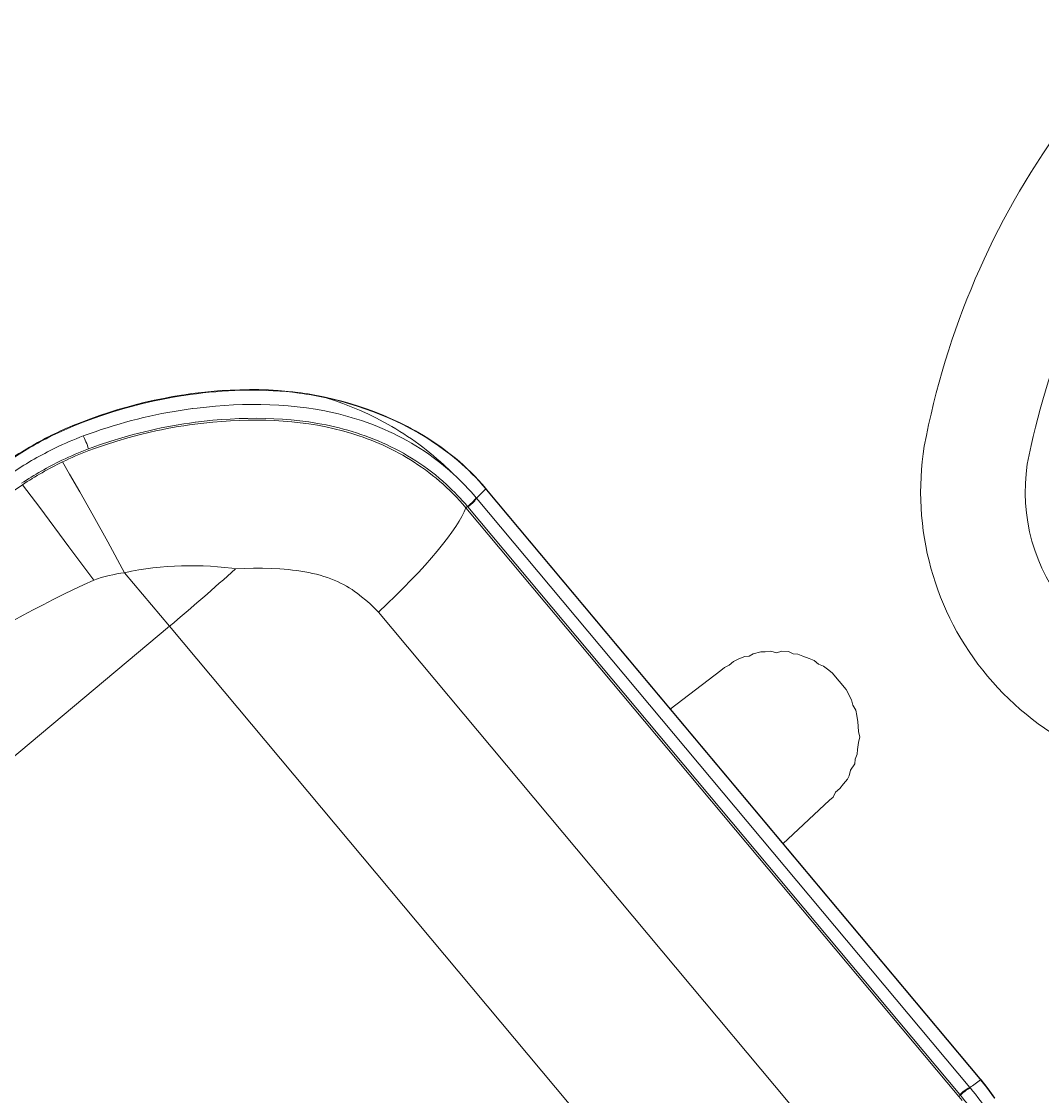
# Model space of a CAD drawing. Header units: metres. Extents: x 2999 to 3109, y 1752 to 1796.
# Drawn here: x 3007.1586 to 3007.4516, y 1761.0334 to 1761.342 of the extents above; entities that cross this region are included whole.
import ezdxf

# ---------------------------------------------------------------- set-up
doc = ezdxf.new("R2010")
doc.units = ezdxf.units.M
doc.layers.add('MOCHO', color=3, linetype='Continuous', lineweight=15)
doc.layers.add('PAREDES', color=7, linetype='Continuous')

# ---------------------------------------------------------------- blocks, each defined once
blk = doc.blocks.new('*E58')
at = {"layer": 'MOCHO', "lineweight": 13, "extrusion": (0, 0, -1)}
for centre, major_axis, ratio, start_param, end_param in [((394.7119794706086, 319.3539355786515), (-2.799997091293335, -0.003922162111848593), 0.170936587383689, 3.141592741012573, 3.394771575927734), ((394.7119947293977, 97.85671267826092), (-2.799997329711914, 0.003846788080409169), 0.1730251873906201, 2.888415336608887, 3.141592502593994), ((317.6690336087922, 14.37747989017498), (0.9225041270256044, -2.643669128417969), 0.1030152734350353, 4.092191219329834, 5.731472492218018)]:
    blk.add_ellipse(centre, major_axis=major_axis, ratio=ratio, start_param=start_param, end_param=end_param, dxfattribs=at)
at = {"layer": 'MOCHO', "lineweight": 13, "extrusion": (0, 0, -0.9999999999999999)}
for centre, major_axis, ratio, start_param, end_param in [((394.7232557157258, 318.9550860913469), (-2.788946628570557, -8.821478331810795e-06), 0.1649005914843016, 3.141640901565552, 3.395039796829224), ((317.3431211332063, 10.63219485599529), (0.8430398702621461, -2.670071840286255), 0.09591727547845288, 5.923357963562012, 6.283185958862305)]:
    blk.add_ellipse(centre, major_axis=major_axis, ratio=ratio, start_param=start_param, end_param=end_param, dxfattribs=at)
at = {"layer": 'MOCHO', "lineweight": 13, "extrusion": (0, 0, -0.9999999999999998)}
blk.add_ellipse((394.7050062040071, 98.24699435550701), major_axis=(-2.807202816009527, -0.0008936797385104005), ratio=0.1663215459855109, start_param=2.889029026031494, end_param=3.141645193099976, dxfattribs=at)

msp = doc.modelspace()

# ---------------------------------------------------------------- linework, layer by layer
at = {"layer": 'PAREDES', "color": 253, "lineweight": 0}
for p, q in [((3007.210230043941, 1761.235537603798), (3007.212967318205, 1761.235824024476)), ((3007.212967318205, 1761.235824024476), (3007.21570836938, 1761.236052734716)), ((3007.216134938862, 1761.235894319691), (3007.214304573043, 1761.23575062573)), ((3007.21570836938, 1761.236052734716), (3007.21845377367, 1761.23622204785)), ((3007.217966137284, 1761.236011727082), (3007.216134938862, 1761.235894319691)), ((3007.219798691229, 1761.236102270791), (3007.217966137284, 1761.236011727082)), ((3007.21845377367, 1761.23622204785), (3007.221204906923, 1761.236330011351)), ((3007.221632871669, 1761.236165341885), (3007.219798691229, 1761.236102270791)), ((3007.221204906923, 1761.236330011351), (3007.223962444627, 1761.236374225685)), ((3007.223468768092, 1761.2362002392), (3007.221632871669, 1761.236165341885)), ((3007.225306595139, 1761.236206207152), (3007.223468768092, 1761.2362002392)), ((3007.223962444627, 1761.236374225685), (3007.226726732761, 1761.23635199558)), ((3007.227146255099, 1761.236182387866), (3007.225306595139, 1761.236206207152)), ((3007.226726732761, 1761.23635199558), (3007.229497670803, 1761.236260232075)), ((3007.228987660053, 1761.236127911766), (3007.227146255099, 1761.236182387866)), ((3007.230831200947, 1761.236041812667), (3007.228987660053, 1761.236127911766)), ((3007.229497670803, 1761.236260232075), (3007.232276276478, 1761.236095508779)), ((3007.232677216209, 1761.235923020723), (3007.230831200947, 1761.236041812667)), ((3007.232276276478, 1761.236095508779), (3007.235062927559, 1761.235854022767)), ((3007.234525708245, 1761.235770463381), (3007.232677216209, 1761.235923020723)), ((3007.235062927559, 1761.235854022767), (3007.236459252967, 1761.235703215766)), ((3007.19630986227, 1761.233008047186), (3007.193430692806, 1761.232342237825)), ((3007.194056141535, 1761.232703586617), (3007.196678716762, 1761.233299119806)), ((3007.199188357896, 1761.233609315902), (3007.19630986227, 1761.233008047186)), ((3007.196678716762, 1761.233299119806), (3007.199301862006, 1761.233840844639)), ((3007.202064458754, 1761.234145936573), (3007.199188357896, 1761.233609315902)), ((3007.199301862006, 1761.233840844639), (3007.201924299834, 1761.23432864689)), ((3007.201924299834, 1761.23432864689), (3007.204543102608, 1761.234762125356)), ((3007.204934873705, 1761.234617561878), (3007.202064458754, 1761.234145936573)), ((3007.204764739743, 1761.23479680951), (3007.204537577644, 1761.23476126117)), ((3007.204764204553, 1761.234796759468), (3007.207496402712, 1761.235194904393)), ((3007.205160351041, 1761.234652555508), (3007.204933955425, 1761.234617589123)), ((3007.206989573737, 1761.234921792954), (3007.205160321658, 1761.234652590608)), ((3007.208817374887, 1761.235166319284), (3007.206989573737, 1761.234921792954)), ((3007.207496402712, 1761.235194904393), (3007.210230043941, 1761.235537603798)), ((3007.210645807635, 1761.235386201619), (3007.208817374887, 1761.235166319284)), ((3007.21247486299, 1761.235581094142), (3007.210645807635, 1761.235386201619)), ((3007.214304573043, 1761.23575062573), (3007.21247486299, 1761.235581094142)), ((3007.236376548855, 1761.235582938852), (3007.234525708245, 1761.235770463381)), ((3007.238228828146, 1761.23535934714), (3007.236376548855, 1761.235582938852)), ((3007.236459252967, 1761.235703215766), (3007.237856298565, 1761.235531818813)), ((3007.248124351401, 1761.233604485818), (3007.245721318207, 1761.234160746143)), ((3007.24604448035, 1761.233993690654), (3007.24843188386, 1761.233218964455)), ((3007.246044490144, 1761.233993678954), (3007.248280500905, 1761.233467995867)), ((3007.25051577333, 1761.232991900855), (3007.248124351401, 1761.233604485818)), ((3007.248280500905, 1761.233467995867), (3007.250505533583, 1761.232893741681)), ((3007.24843188386, 1761.233218964455), (3007.250817751304, 1761.232373025886)), ((3007.250505533583, 1761.232893741681), (3007.252720335535, 1761.232269572002)), ((3007.252897129894, 1761.232321001989), (3007.25051577333, 1761.232991900855)), ((3007.18100467672, 1761.228921019907), (3007.183601120168, 1761.229784690873)), ((3007.184809256836, 1761.229958187329), (3007.181948558656, 1761.229034781563)), ((3007.183601120168, 1761.229784690873), (3007.186206334516, 1761.230594812174)), ((3007.187678175735, 1761.230817255066), (3007.184809256836, 1761.229958187329)), ((3007.186206334516, 1761.230594812174), (3007.188818379807, 1761.231351371645)), ((3007.190552761985, 1761.231611956582), (3007.187678175735, 1761.230817255066)), ((3007.188818379807, 1761.231351371645), (3007.191435529127, 1761.232054316572)), ((3007.193430692806, 1761.232342237825), (3007.190552761985, 1761.231611956582)), ((3007.191435529127, 1761.232054316572), (3007.194056141535, 1761.232703586617)), ((3007.200611335449, 1761.229790995498), (3007.198861049499, 1761.22945767728)), ((3007.202362065032, 1761.230100726229), (3007.200611335449, 1761.229790995498)), ((3007.204112941668, 1761.230386700794), (3007.202362065032, 1761.230100726229)), ((3007.205863680481, 1761.230648760307), (3007.204112941668, 1761.230386700794)), ((3007.207613971287, 1761.2308867048), (3007.205863680481, 1761.230648760307)), ((3007.207726570939, 1761.230901289374), (3007.207613963398, 1761.230886737995)), ((3007.209025593475, 1761.231065342493), (3007.207725826519, 1761.230901322871)), ((3007.211625093043, 1761.231358170859), (3007.209025593475, 1761.231065342493)), ((3007.214224806726, 1761.231603439827), (3007.211625093043, 1761.231358170859)), ((3007.21682495351, 1761.231800198454), (3007.214224806726, 1761.231603439827)), ((3007.219425786116, 1761.231947265343), (3007.21682495351, 1761.231800198454)), ((3007.222028003197, 1761.232043235427), (3007.219425786116, 1761.231947265343)), ((3007.224632431002, 1761.232086432365), (3007.222028003197, 1761.232043235427)), ((3007.227239493904, 1761.232074922987), (3007.224632431002, 1761.232086432365)), ((3007.22984949981, 1761.232006437831), (3007.227239493904, 1761.232074922987)), ((3007.232463259425, 1761.231878392071), (3007.22984949981, 1761.232006437831)), ((3007.235081478688, 1761.231687874383), (3007.232463259425, 1761.231878392071)), ((3007.23770438765, 1761.231431614859), (3007.235081478688, 1761.231687874383)), ((3007.24033194345, 1761.231106075326), (3007.23770438765, 1761.231431614859)), ((3007.242963865686, 1761.230707359557), (3007.24033194345, 1761.231106075326)), ((3007.245599579548, 1761.23023130497), (3007.242963865686, 1761.230707359557)), ((3007.246918604531, 1761.229962894058), (3007.245599579548, 1761.23023130497)), ((3007.248238202218, 1761.229673451335), (3007.246918604531, 1761.229962894058)), ((3007.249558045542, 1761.229362464209), (3007.248238202218, 1761.229673451335)), ((3007.250817751304, 1761.232373025886), (3007.253199153641, 1761.2314543582)), ((3007.252720335535, 1761.232269572002), (3007.254925600235, 1761.231593778932)), ((3007.255269213313, 1761.231589606804), (3007.252897129894, 1761.232321001989)), ((3007.253199153641, 1761.2314543582), (3007.255572641616, 1761.230461685737)), ((3007.254925600235, 1761.231593778932), (3007.25712196292, 1761.23086448643)), ((3007.257632885167, 1761.23079509347), (3007.255269213313, 1761.231589606804)), ((3007.255572641616, 1761.230461685737), (3007.25793411462, 1761.229394083032)), ((3007.25712196292, 1761.23086448643), (3007.259309973655, 1761.230079468559)), ((3007.259988843777, 1761.229934464684), (3007.257632885167, 1761.23079509347)), ((3007.259309973655, 1761.230079468559), (3007.261490093249, 1761.229236225667)), ((3007.262337774921, 1761.229004215168), (3007.259988843777, 1761.229934464684)), ((3007.17328899132, 1761.226008654571), (3007.175846345025, 1761.227033024023)), ((3007.176263186536, 1761.226995134792), (3007.173444783717, 1761.225878949854)), ((3007.175846345025, 1761.227033024023), (3007.178419024257, 1761.228003798923)), ((3007.179098859172, 1761.228047094795), (3007.176263186536, 1761.226995134792)), ((3007.178419024257, 1761.228003798923), (3007.18100467672, 1761.228921019907)), ((3007.181948558656, 1761.229034781563), (3007.179098859172, 1761.228047094795)), ((3007.188386931162, 1761.226970829515), (3007.186649249919, 1761.226476490646)), ((3007.190127542784, 1761.227442568188), (3007.188386931162, 1761.226970829515)), ((3007.191870700191, 1761.2278915837), (3007.190127542784, 1761.227442568188)), ((3007.193615979743, 1761.228317740297), (3007.191870700191, 1761.2278915837)), ((3007.195363043779, 1761.228720894605), (3007.193615979743, 1761.228317740297)), ((3007.197111513553, 1761.229100928556), (3007.195363043779, 1761.228720894605)), ((3007.198861049499, 1761.22945767728), (3007.197111513553, 1761.229100928556)), ((3007.206781172959, 1761.226741229419), (3007.205163436862, 1761.226502019282)), ((3007.20839803835, 1761.226959254075), (3007.206781172959, 1761.226741229419)), ((3007.210916614754, 1761.226758451571), (3007.208345858089, 1761.226445289511)), ((3007.208509559731, 1761.226973771761), (3007.208398055498, 1761.226959447526)), ((3007.211009087765, 1761.227276556437), (3007.208509559731, 1761.226973771761)), ((3007.213479887182, 1761.227023599347), (3007.210916614754, 1761.226758451571)), ((3007.213507793399, 1761.227534873985), (3007.211009087765, 1761.227276556437)), ((3007.216035197847, 1761.227240233584), (3007.213479887182, 1761.227023599347)), ((3007.216005717415, 1761.22774796257), (3007.213507793399, 1761.227534873985)), ((3007.218502955819, 1761.227914827993), (3007.216005717415, 1761.22774796257)), ((3007.218582087172, 1761.227407690961), (3007.216035197847, 1761.227240233584)), ((3007.22099975344, 1761.228034322053), (3007.218502955819, 1761.227914827993)), ((3007.221120058844, 1761.227525138107), (3007.218582087172, 1761.227407690961)), ((3007.223496586096, 1761.228105091931), (3007.22099975344, 1761.228034322053)), ((3007.223648650009, 1761.227591630365), (3007.221120058844, 1761.227525138107)), ((3007.225993939937, 1761.228125534763), (3007.223496586096, 1761.228105091931)), ((3007.226167367062, 1761.227605998341), (3007.223648650009, 1761.227591630365)), ((3007.228491846449, 1761.228093806365), (3007.225993939937, 1761.228125534763)), ((3007.228675720474, 1761.227566996455), (3007.226167367062, 1761.227605998341)), ((3007.230990494101, 1761.228007756182), (3007.228491846449, 1761.228093806365)), ((3007.231173234856, 1761.227473172074), (3007.228675720474, 1761.227566996455)), ((3007.233490411727, 1761.227865041007), (3007.230990494101, 1761.228007756182)), ((3007.233659399986, 1761.227322924005), (3007.231173234856, 1761.227473172074)), ((3007.235991812532, 1761.227662934012), (3007.233490411727, 1761.227865041007)), ((3007.236133672717, 1761.227114523996), (3007.233659399986, 1761.227322924005)), ((3007.238494546751, 1761.227398523907), (3007.235991812532, 1761.227662934012)), ((3007.238595570839, 1761.226846075915), (3007.236133672717, 1761.227114523996)), ((3007.240998166405, 1761.227068590059), (3007.238494546751, 1761.227398523907)), ((3007.241044544117, 1761.226515527188), (3007.238595570839, 1761.226846075915)), ((3007.243502009104, 1761.22666969254), (3007.240998166405, 1761.227068590059)), ((3007.246005112069, 1761.226198179757), (3007.243502009104, 1761.22666969254)), ((3007.250877866206, 1761.229029349888), (3007.249558045542, 1761.229362464209)), ((3007.252197497401, 1761.228673570741), (3007.250877866206, 1761.229029349888)), ((3007.253516790002, 1761.228294544245), (3007.252197497401, 1761.228673570741)), ((3007.254835598694, 1761.227891730862), (3007.253516790002, 1761.228294544245)), ((3007.25615362389, 1761.227464561406), (3007.254835598694, 1761.227891730862)), ((3007.257470536619, 1761.227012501791), (3007.25615362389, 1761.227464561406)), ((3007.258785898534, 1761.226535005962), (3007.257470536619, 1761.227012501791)), ((3007.25793411462, 1761.229394083032), (3007.260279078358, 1761.22825107113)), ((3007.260279078358, 1761.22825107113), (3007.262602750414, 1761.227032586555)), ((3007.261490093249, 1761.229236225667), (3007.263662840172, 1761.228331808892)), ((3007.264680389119, 1761.228000263367), (3007.262337774921, 1761.229004215168)), ((3007.262602750414, 1761.227032586555), (3007.264900151948, 1761.225739038179)), ((3007.263662840172, 1761.228331808892), (3007.265828622417, 1761.227362878393)), ((3007.267017138383, 1761.226917933233), (3007.264680389119, 1761.228000263367)), ((3007.265828622417, 1761.227362878393), (3007.267987690691, 1761.226325664168)), ((3007.268187124326, 1761.226343870205), (3007.267017138383, 1761.226917933233)), ((3007.178020935346, 1761.223669849212), (3007.176309100311, 1761.223041673298)), ((3007.179736976425, 1761.224275458073), (3007.178020935346, 1761.223669849212)), ((3007.181458328095, 1761.224859046452), (3007.179736976425, 1761.224275458073)), ((3007.183184490532, 1761.225420474519), (3007.181458328095, 1761.224859046452)), ((3007.184914948135, 1761.225959668832), (3007.183184490532, 1761.225420474519)), ((3007.186649249919, 1761.226476490646), (3007.184914948135, 1761.225959668832)), ((3007.193836829631, 1761.22424598341), (3007.190608468658, 1761.22341829217)), ((3007.195541079881, 1761.224141860046), (3007.192329983654, 1761.223360222061)), ((3007.195453216042, 1761.224629667525), (3007.193836829631, 1761.22424598341)), ((3007.197070667658, 1761.224993110213), (3007.195453216042, 1761.224629667525)), ((3007.197146166257, 1761.224502055371), (3007.195541079881, 1761.224141860046)), ((3007.198688878109, 1761.225336154493), (3007.197070667658, 1761.224993110213)), ((3007.198750538673, 1761.22484173372), (3007.197146166257, 1761.224502055371)), ((3007.200307535037, 1761.225658698074), (3007.198688878109, 1761.225336154493)), ((3007.20035386709, 1761.225160837696), (3007.198750538673, 1761.22484173372)), ((3007.201926357375, 1761.225960625061), (3007.200307535037, 1761.225658698074)), ((3007.201955885952, 1761.225459304186), (3007.20035386709, 1761.225160837696)), ((3007.203545081741, 1761.226241774663), (3007.201926357375, 1761.225960625061)), ((3007.203556327798, 1761.225737048583), (3007.201955885952, 1761.225459304186)), ((3007.205163436862, 1761.226502019282), (3007.203545081741, 1761.226241774663)), ((3007.205154960264, 1761.225994015665), (3007.203556327798, 1761.225737048583)), ((3007.206751537386, 1761.226230118917), (3007.205154960264, 1761.225994015665)), ((3007.208345846389, 1761.226445279716), (3007.206751537386, 1761.226230118917)), ((3007.243480038771, 1761.226120663075), (3007.241044544117, 1761.226515527188)), ((3007.245901512989, 1761.225659159461), (3007.243480038771, 1761.226120663075)), ((3007.248307694412, 1761.225128637843), (3007.245901512989, 1761.225659159461)), ((3007.248506169142, 1761.225650192257), (3007.246005112069, 1761.226198179757)), ((3007.250697464954, 1761.224526749368), (3007.248307694412, 1761.225128637843)), ((3007.249755297421, 1761.225346351268), (3007.248506169142, 1761.225650192257)), ((3007.251003199949, 1761.22502196285), (3007.249755297421, 1761.225346351268)), ((3007.253070691466, 1761.223851014544), (3007.250697464954, 1761.224526749368)), ((3007.252249770323, 1761.22467655984), (3007.251003199949, 1761.22502196285)), ((3007.253494902141, 1761.224309675074), (3007.252249770323, 1761.22467655984)), ((3007.255427010075, 1761.223099039323), (3007.253070691466, 1761.223851014544)), ((3007.25473837962, 1761.223920829422), (3007.253494902141, 1761.224309675074)), ((3007.255979861822, 1761.223509598175), (3007.25473837962, 1761.223920829422)), ((3007.257218919927, 1761.223075542751), (3007.255979861822, 1761.223509598175)), ((3007.260099322163, 1761.226031490859), (3007.258785898534, 1761.226535005962)), ((3007.261410326169, 1761.225501414241), (3007.260099322163, 1761.226031490859)), ((3007.262718394114, 1761.22494420448), (3007.261410326169, 1761.225501414241)), ((3007.264022958681, 1761.224359326954), (3007.262718394114, 1761.22494420448)), ((3007.265323411473, 1761.223746272349), (3007.264022958681, 1761.224359326954)), ((3007.264900151948, 1761.225739038179), (3007.266037307492, 1761.22506442092)), ((3007.266619005327, 1761.22310455448), (3007.265323411473, 1761.223746272349)), ((3007.266037307492, 1761.22506442092), (3007.267165790724, 1761.224371519453)), ((3007.267165790724, 1761.224371519453), (3007.268284858593, 1761.223660627112)), ((3007.267987690691, 1761.226325664168), (3007.270139984149, 1761.22521593641)), ((3007.26934817133, 1761.225751936546), (3007.268187124326, 1761.226343870205)), ((3007.268284858593, 1761.223660627112), (3007.269393758258, 1761.222932048934)), ((3007.270515705368, 1761.225133475021), (3007.26934817133, 1761.225751936546)), ((3007.270139984149, 1761.22521593641), (3007.272285143998, 1761.224029036789)), ((3007.271673184623, 1761.224496407739), (3007.270515705368, 1761.225133475021)), ((3007.272837891149, 1761.223830288171), (3007.271673184623, 1761.224496407739)), ((3007.272285143998, 1761.224029036789), (3007.27442232412, 1761.222759819424)), ((3007.273991292363, 1761.223144774671), (3007.272837891149, 1761.223830288171)), ((3007.166345803169, 1761.222831088393), (3007.166256592766, 1761.222785997137)), ((3007.166481067576, 1761.2227157195), (3007.166391573533, 1761.222670788785)), ((3007.18098420704, 1761.220460472074), (3007.177805158445, 1761.219318280986)), ((3007.182716172052, 1761.220529631083), (3007.179529466676, 1761.219425943123)), ((3007.18417915931, 1761.221524738058), (3007.18098420704, 1761.220460472074)), ((3007.185914278048, 1761.22155359429), (3007.182716172052, 1761.220529631083)), ((3007.187388280716, 1761.222510940246), (3007.18417915931, 1761.221524738058)), ((3007.189120021181, 1761.222497288999), (3007.185914278048, 1761.22155359429)), ((3007.190608468658, 1761.22341829217), (3007.187388280716, 1761.222510940246)), ((3007.192329983654, 1761.223360222061), (3007.189120021181, 1761.222497288999)), ((3007.256598303395, 1761.222693802735), (3007.255427010075, 1761.223099039323)), ((3007.257764641815, 1761.222268717578), (3007.256598303395, 1761.222693802735)), ((3007.258455158307, 1761.22261823246), (3007.257218919927, 1761.223075542751)), ((3007.258925889283, 1761.221823470962), (3007.257764641815, 1761.222268717578)), ((3007.259688124741, 1761.222137209129), (3007.258455158307, 1761.22261823246)), ((3007.260081831653, 1761.221357724425), (3007.258925889283, 1761.221823470962)), ((3007.260917380613, 1761.221632045878), (3007.259688124741, 1761.222137209129)), ((3007.261232239004, 1761.220871205891), (3007.260081831653, 1761.221357724425)), ((3007.262142399423, 1761.221102301953), (3007.260917380613, 1761.221632045878)), ((3007.26237683271, 1761.220363582614), (3007.261232239004, 1761.220871205891)), ((3007.263362615495, 1761.220547583399), (3007.262142399423, 1761.221102301953)), ((3007.264577412271, 1761.219967533268), (3007.263362615495, 1761.220547583399)), ((3007.267908957716, 1761.222433776953), (3007.266619005327, 1761.22310455448)), ((3007.26919233946, 1761.221733599703), (3007.267908957716, 1761.222433776953)), ((3007.270468133229, 1761.221003787961), (3007.26919233946, 1761.221733599703)), ((3007.269393758258, 1761.222932048934), (3007.270491709396, 1761.222186146548)), ((3007.27173530401, 1761.220244151855), (3007.270468133229, 1761.221003787961)), ((3007.270491709396, 1761.222186146548), (3007.271577970599, 1761.22142335396)), ((3007.271577970599, 1761.22142335396), (3007.272651802361, 1761.220644126665)), ((3007.272651802361, 1761.220644126665), (3007.273712500276, 1761.219848949545)), ((3007.275152415387, 1761.222427478778), (3007.273991292363, 1761.223144774671)), ((3007.27442232412, 1761.222759819424), (3007.275487513591, 1761.222092654176)), ((3007.276300795104, 1761.221689963237), (3007.275152415387, 1761.222427478778)), ((3007.275487513591, 1761.222092654176), (3007.276550139935, 1761.221402807057)), ((3007.277457133768, 1761.220917719717), (3007.276300795104, 1761.221689963237)), ((3007.276550139935, 1761.221402807057), (3007.277609911721, 1761.220689556514)), ((3007.278599113459, 1761.220124381593), (3007.277457133768, 1761.220917719717)), ((3007.277609911721, 1761.220689556514), (3007.278666529898, 1761.219952095013)), ((3007.168356726436, 1761.219644416175), (3007.168308757975, 1761.219621015116)), ((3007.179529466676, 1761.219425943123), (3007.177941670435, 1761.218844374469)), ((3007.263515285172, 1761.219834580347), (3007.26237683271, 1761.220363582614)), ((3007.264647288377, 1761.219283901442), (3007.263515285172, 1761.219834580347)), ((3007.265786128302, 1761.219361776926), (3007.264577412271, 1761.219967533268)), ((3007.265772430654, 1761.21871130077), (3007.264647288377, 1761.219283901442)), ((3007.266890339509, 1761.218116486399), (3007.265772430654, 1761.21871130077)), ((3007.266987984603, 1761.218730080143), (3007.265786128302, 1761.219361776926)), ((3007.268000573886, 1761.217499248299), (3007.266890339509, 1761.218116486399)), ((3007.268182147501, 1761.218072202702), (3007.266987984603, 1761.218730080143)), ((3007.269102690823, 1761.216859354944), (3007.268000573886, 1761.217499248299)), ((3007.269367749859, 1761.217388015669), (3007.268182147501, 1761.218072202702)), ((3007.270543799386, 1761.216677444535), (3007.269367749859, 1761.217388015669)), ((3007.272992715033, 1761.219454575523), (3007.27173530401, 1761.220244151855)), ((3007.274239291839, 1761.218635035066), (3007.272992715033, 1761.219454575523)), ((3007.273712500276, 1761.219848949545), (3007.274759377358, 1761.219038381761)), ((3007.275473889501, 1761.217785566989), (3007.274239291839, 1761.218635035066)), ((3007.274759377358, 1761.219038381761), (3007.275791725123, 1761.218212984376)), ((3007.276695364732, 1761.216906348464), (3007.275473889501, 1761.217785566989)), ((3007.275791725123, 1761.218212984376), (3007.276808909099, 1761.217373420213)), ((3007.276808909099, 1761.217373420213), (3007.277810301616, 1761.216520367736)), ((3007.279749188546, 1761.219292967224), (3007.278599113459, 1761.220124381593)), ((3007.278666529898, 1761.219952095013), (3007.27971970031, 1761.219189609174)), ((3007.27971970031, 1761.219189609174), (3007.280769102676, 1761.218401174198)), ((3007.280883078945, 1761.218439596502), (3007.279749188546, 1761.219292967224)), ((3007.280769102676, 1761.218401174198), (3007.281814247488, 1761.217585972356)), ((3007.282024671985, 1761.217544696537), (3007.280883078945, 1761.218439596502)), ((3007.281814247488, 1761.217585972356), (3007.282854485793, 1761.216743281293)), ((3007.283148015189, 1761.216627026771), (3007.282024671985, 1761.217544696537)), ((3007.170173255962, 1761.216067817692), (3007.170136483282, 1761.216049928594)), ((3007.170325742635, 1761.215596697753), (3007.17238760791, 1761.212088432675)), ((3007.270196237565, 1761.21619658651), (3007.269102690823, 1761.216859354944)), ((3007.271280700682, 1761.215510771875), (3007.270196237565, 1761.21619658651)), ((3007.271709383785, 1761.215940461855), (3007.270543799386, 1761.216677444535)), ((3007.272355609736, 1761.214801736111), (3007.271280700682, 1761.215510771875)), ((3007.272863490908, 1761.215177135691), (3007.271709383785, 1761.215940461855)), ((3007.273420438511, 1761.214069347141), (3007.272355609736, 1761.214801736111)), ((3007.274005186694, 1761.214387559679), (3007.272863490908, 1761.215177135691)), ((3007.275133493831, 1761.213571950435), (3007.274005186694, 1761.214387559679)), ((3007.277902492077, 1761.215997607275), (3007.276695364732, 1761.216906348464)), ((3007.277810301616, 1761.216520367736), (3007.2787953199, 1761.215654523095)), ((3007.279094007455, 1761.215059807511), (3007.277902492077, 1761.215997607275)), ((3007.2787953199, 1761.215654523095), (3007.27976343777, 1761.214776609918)), ((3007.280268568426, 1761.214093506862), (3007.279094007455, 1761.215059807511)), ((3007.27976343777, 1761.214776609918), (3007.281647091753, 1761.212987680055)), ((3007.282854485793, 1761.216743281293), (3007.283888971118, 1761.215872471987)), ((3007.284270814026, 1761.21567071436), (3007.283148015189, 1761.216627026771)), ((3007.283888971118, 1761.215872471987), (3007.284916740535, 1761.214973006975)), ((3007.285385463667, 1761.214680208311), (3007.284270814026, 1761.21567071436)), ((3007.284916740535, 1761.214973006975), (3007.285936716577, 1761.21404446185)), ((3007.286490548985, 1761.213654940844), (3007.285385463667, 1761.214680208311)), ((3007.17238760791, 1761.212088432675), (3007.175302075961, 1761.207018917944)), ((3007.274474684193, 1761.21331349248), (3007.273420438511, 1761.214069347141)), ((3007.275517789277, 1761.212534053656), (3007.274474684193, 1761.21331349248)), ((3007.276247435, 1761.212730524578), (3007.275133493831, 1761.213571950435)), ((3007.276549166608, 1761.211731066473), (3007.275517789277, 1761.212534053656)), ((3007.277345946376, 1761.211863744693), (3007.276247435, 1761.212730524578)), ((3007.2775680481, 1761.210904664012), (3007.276549166608, 1761.211731066473)), ((3007.278427897472, 1761.210972176759), (3007.277345946376, 1761.211863744693)), ((3007.281424910376, 1761.213099407763), (3007.280268568426, 1761.214093506862)), ((3007.282561827188, 1761.212078261621), (3007.281424910376, 1761.213099407763)), ((3007.281647091753, 1761.212987680055), (3007.282561827188, 1761.212078261621)), ((3007.285936716577, 1761.21404446185), (3007.286947721924, 1761.21308650771)), ((3007.287584426581, 1761.212594640622), (3007.286490548985, 1761.213654940844)), ((3007.286947721924, 1761.21308650771), (3007.287948536002, 1761.212098938639)), ((3007.288665457692, 1761.21149914963), (3007.287584426581, 1761.212594640622)), ((3007.287948536002, 1761.212098938639), (3007.288937867767, 1761.211081609122)), ((3007.289731942878, 1761.210368358559), (3007.288665457692, 1761.21149914963)), ((3007.158832860605, 1761.20904384657), (3007.152259157249, 1761.204634980139)), ((3007.158832860605, 1761.20904384657), (3007.163789810309, 1761.202474583253)), ((3007.278573753551, 1761.210054993224), (3007.2775680481, 1761.210904664012)), ((3007.279492267184, 1761.210056398723), (3007.278427897472, 1761.210972176759)), ((3007.27956562044, 1761.209182156167), (3007.278573753551, 1761.210054993224)), ((3007.280538119296, 1761.209117029749), (3007.279492267184, 1761.210056398723)), ((3007.280543130727, 1761.208286296251), (3007.27956562044, 1761.209182156167)), ((3007.281505716577, 1761.20736754505), (3007.280543130727, 1761.208286296251)), ((3007.288937867767, 1761.211081609122), (3007.289914471893, 1761.210034461665)), ((3007.290782343777, 1761.209202203396), (3007.289731942878, 1761.210368358559)), ((3007.289914471893, 1761.210034461665), (3007.29087711774, 1761.208957421223)), ((3007.291814072923, 1761.208001920866), (3007.290782343777, 1761.209202203396)), ((3007.29087711774, 1761.208957421223), (3007.291823726092, 1761.20785159281)), ((3007.175302075961, 1761.207018917944), (3007.179164253303, 1761.200171926816)), ((3007.282452842267, 1761.206426090869), (3007.281505716577, 1761.20736754505)), ((3007.283383966088, 1761.205462176699), (3007.282452842267, 1761.206426090869)), ((3007.284298484571, 1761.204476143079), (3007.283383966088, 1761.205462176699)), ((3007.288916580537, 1761.204768755122), (3007.289064490052, 1761.204990918985)), ((3007.289016679045, 1761.20531587916), (3007.289143609428, 1761.205164231661)), ((3007.289064490052, 1761.204990918985), (3007.289130467329, 1761.205125828413)), ((3007.289130467329, 1761.205125828413), (3007.289143609428, 1761.205164231661)), ((3007.289143609428, 1761.205164231661), (3007.430784019472, 1761.035968751511)), ((3007.291814072923, 1761.208001920866), (3007.292067944588, 1761.20769899318)), ((3007.291823726092, 1761.20785159281), (3007.292074350868, 1761.20755254367)), ((3007.292067430375, 1761.207699607429), (3007.433738805844, 1761.038467137765)), ((3007.292074350868, 1761.20755254367), (3007.433596247027, 1761.038498633385)), ((3007.163789810309, 1761.202474583253), (3007.172200828876, 1761.191238196372)), ((3007.285195742286, 1761.203468416388), (3007.284298484571, 1761.204476143079)), ((3007.286074999459, 1761.202439571298), (3007.285195742286, 1761.203468416388)), ((3007.286573912586, 1761.202817482707), (3007.286074980957, 1761.202439545859)), ((3007.286074980957, 1761.202439545859), (3007.427567038062, 1761.033421279589)), ((3007.286573924286, 1761.202817492502), (3007.286696710778, 1761.202671151616)), ((3007.286696710778, 1761.202671151616), (3007.287482091251, 1761.20330719387)), ((3007.286696710778, 1761.202671151616), (3007.427902096509, 1761.033995326468)), ((3007.287482091251, 1761.20330719387), (3007.288202537914, 1761.203970693746)), ((3007.288202537914, 1761.203970693746), (3007.288642610418, 1761.204433678132)), ((3007.288642610418, 1761.204433678132), (3007.288916580537, 1761.204768755122)), ((3007.179164253303, 1761.200171926816), (3007.183328599412, 1761.19266715793)), ((3007.183328599412, 1761.19266715793), (3007.188175096983, 1761.183794707612)), ((3007.172200828876, 1761.191238196372), (3007.179305762963, 1761.181693850611)), ((3007.188175096983, 1761.183794707612), (3007.190185421163, 1761.184214119711)), ((3007.188175096983, 1761.183794707612), (3007.201045293503, 1761.168420711736)), ((3007.190185421163, 1761.184214119711), (3007.192207782747, 1761.184583472845)), ((3007.192207782747, 1761.184583472845), (3007.194240889356, 1761.184903217366)), ((3007.194240889356, 1761.184903217366), (3007.196283417323, 1761.185173817228)), ((3007.196283417323, 1761.185173817228), (3007.198333990197, 1761.185395751899)), ((3007.198333990197, 1761.185395751899), (3007.200391235471, 1761.185569484248)), ((3007.200391235471, 1761.185569484248), (3007.202453737514, 1761.185695540542)), ((3007.202453737514, 1761.185695540542), (3007.204520045598, 1761.185774417664)), ((3007.204520045598, 1761.185774417664), (3007.206588712804, 1761.185806655487)), ((3007.206588712804, 1761.185806655487), (3007.208658278474, 1761.18579282218)), ((3007.208658278474, 1761.18579282218), (3007.210727309296, 1761.185733488903)), ((3007.210727309296, 1761.185733488903), (3007.212794358215, 1761.185629255117)), ((3007.212794358215, 1761.185629255117), (3007.214857980088, 1761.185480741772)), ((3007.214857980088, 1761.185480741772), (3007.216916755204, 1761.185288551321)), ((3007.216916755204, 1761.185288551321), (3007.218969265763, 1761.185053307708)), ((3007.218969265763, 1761.185053307708), (3007.219992731814, 1761.184919739741)), ((3007.219992737664, 1761.184919744638), (3007.222609181251, 1761.185044479094)), ((3007.222609181251, 1761.185044479094), (3007.225197245529, 1761.185107567634)), ((3007.225197245529, 1761.185107567634), (3007.227753054863, 1761.185107079166)), ((3007.227753054863, 1761.185107079166), (3007.230272658634, 1761.185040542242)), ((3007.230272658634, 1761.185040542242), (3007.232751785279, 1761.184904858546)), ((3007.232751785279, 1761.184904858546), (3007.233974281477, 1761.184809993503)), ((3007.233974281477, 1761.184809993503), (3007.235184322023, 1761.184696443081)), ((3007.235184322023, 1761.184696443081), (3007.236381206823, 1761.1845636411)), ((3007.236381206823, 1761.1845636411), (3007.237564067906, 1761.184410960445)), ((3007.237564067906, 1761.184410960445), (3007.238731829157, 1761.184237808695)), ((3007.238731829157, 1761.184237808695), (3007.239883277872, 1761.184043518888)), ((3007.239883277872, 1761.184043518888), (3007.241017048982, 1761.183827415903)), ((3007.241017048982, 1761.183827415903), (3007.242131681642, 1761.183588843941)), ((3007.242131681642, 1761.183588843941), (3007.243225572438, 1761.183327127349)), ((3007.173474026896, 1761.178923212901), (3007.176386110053, 1761.180320576368)), ((3007.176386110053, 1761.180320576368), (3007.179305762963, 1761.181693850611)), ((3007.243225572438, 1761.183327127349), (3007.244297071973, 1761.183041621625)), ((3007.244297071973, 1761.183041621625), (3007.245344419566, 1761.18273164881)), ((3007.245344419566, 1761.18273164881), (3007.246365644222, 1761.18239666332)), ((3007.246365644222, 1761.18239666332), (3007.247358644625, 1761.182036299014)), ((3007.247358644625, 1761.182036299014), (3007.248322005698, 1761.181651271665)), ((3007.248322005698, 1761.181651271665), (3007.249254561623, 1761.181243092746)), ((3007.249254561623, 1761.181243092746), (3007.250155282637, 1761.180813586617)), ((3007.250155282637, 1761.180813586617), (3007.251023422503, 1761.180364904538)), ((3007.251023422503, 1761.180364904538), (3007.251858513876, 1761.179899411341)), ((3007.167682144439, 1761.176062442637), (3007.170571996863, 1761.177503381456)), ((3007.170571996863, 1761.177503381456), (3007.173474026896, 1761.178923212901)), ((3007.251858513876, 1761.179899411341), (3007.252660502171, 1761.179419668153)), ((3007.252660502171, 1761.179419668153), (3007.253429786645, 1761.178928407082)), ((3007.253429786645, 1761.178928407082), (3007.254167099318, 1761.178428509466)), ((3007.254167099318, 1761.178428509466), (3007.254873512046, 1761.177922902336)), ((3007.254873512046, 1761.177922902336), (3007.256199636746, 1761.176905720566)), ((3007.16193671833, 1761.173117047338), (3007.164803832943, 1761.174600301239)), ((3007.164803832943, 1761.174600301239), (3007.167682144439, 1761.176062442637)), ((3007.256199636746, 1761.176905720566), (3007.2574227841, 1761.17589592907)), ((3007.2574227841, 1761.17589592907), (3007.258558074487, 1761.174903966949)), ((3007.258558074487, 1761.174903966949), (3007.259614325186, 1761.173926599181)), ((3007.156236474043, 1761.170088228577), (3007.159080899648, 1761.171612942944)), ((3007.159080899648, 1761.171612942944), (3007.16193671833, 1761.173117047338)), ((3007.259614325186, 1761.173926599181), (3007.260111796908, 1761.173437580851)), ((3007.260111796908, 1761.173437580851), (3007.260585554142, 1761.172942898427)), ((3007.260585554142, 1761.172942898427), (3007.261030435537, 1761.172437664)), ((3007.261030417034, 1761.172437638561), (3007.393682273711, 1761.013979366828)), ((3007.201045293503, 1761.168420711736), (3007.010685767974, 1761.00906301951)), ((3007.201045293503, 1761.168420711736), (3007.380000613126, 1760.954650988679)), ((3007.362902983808, 1761.158271357149), (3007.364451334882, 1761.159089068251)), ((3007.364451334882, 1761.159089068251), (3007.366156690918, 1761.159719230263)), ((3007.366156690918, 1761.159719230263), (3007.367377902166, 1761.159784602843)), ((3007.367377902166, 1761.159784602843), (3007.368566427123, 1761.160460581047)), ((3007.368566427123, 1761.160460581047), (3007.370788614238, 1761.161044926868)), ((3007.370788614238, 1761.161044926868), (3007.372009825485, 1761.161110299447)), ((3007.372009825485, 1761.161110299447), (3007.37366936533, 1761.161223630381)), ((3007.37366936533, 1761.161223630381), (3007.375283088983, 1761.160820130236)), ((3007.375283088983, 1761.160820130236), (3007.37680089593, 1761.161293287286)), ((3007.37680089593, 1761.161293287286), (3007.378695943218, 1761.161125294584)), ((3007.378695943218, 1761.161125294584), (3007.380028343237, 1761.160486286995)), ((3007.380028343237, 1761.160486286995), (3007.381406559447, 1761.160364110485)), ((3007.381406559447, 1761.160364110485), (3007.38283273401, 1761.159803605378)), ((3007.38283273401, 1761.159803605378), (3007.384681965108, 1761.159118781598)), ((3007.384681965108, 1761.159118781598), (3007.386108139671, 1761.15855827649)), ((3007.359291592745, 1761.155726591459), (3007.344730844447, 1761.14465212767)), ((3007.359291592745, 1761.155726591459), (3007.36032311274, 1761.156590118753)), ((3007.36032311274, 1761.156590118753), (3007.361683914723, 1761.157250824893)), ((3007.361683914723, 1761.157250824893), (3007.362902983808, 1761.158271357149)), ((3007.386108139671, 1761.15855827649), (3007.387316221017, 1761.157496212368)), ((3007.387316221017, 1761.157496212368), (3007.38874239558, 1761.15693570726)), ((3007.38874239558, 1761.15693570726), (3007.389887246509, 1761.156139694709)), ((3007.389887246509, 1761.156139694709), (3007.391267604881, 1761.155062358522)), ((3007.391267604881, 1761.155062358522), (3007.395271231424, 1761.150279856728)), ((3007.395271231424, 1761.150279856728), (3007.396828151147, 1761.147276929125)), ((3007.396828151147, 1761.147276929125), (3007.397129031171, 1761.145774394243)), ((3007.397129031171, 1761.145774394243), (3007.398040516819, 1761.144304545651)), ((3007.398040516819, 1761.144304545651), (3007.398341396842, 1761.142802010768)), ((3007.398341396842, 1761.142802010768), (3007.398611732738, 1761.140954921833)), ((3007.398611732738, 1761.140954921833), (3007.398677105318, 1761.139733710586)), ((3007.398677105318, 1761.139733710586), (3007.398790436252, 1761.138074170741)), ((3007.398790436252, 1761.138074170741), (3007.39918509082, 1761.13665013834)), ((3007.398781590675, 1761.135036414686), (3007.398519823429, 1761.133062864916)), ((3007.39918509082, 1761.13665013834), (3007.398781590675, 1761.135036414686)), ((3007.398397646919, 1761.131684648707), (3007.397837141811, 1761.130258474143)), ((3007.398519823429, 1761.133062864916), (3007.398397646919, 1761.131684648707)), ((3007.397714965301, 1761.128880257933), (3007.396513310442, 1761.127076843027)), ((3007.397837141811, 1761.130258474143), (3007.397714965301, 1761.128880257933)), ((3007.396109810297, 1761.125463119374), (3007.395595121381, 1761.124553775889)), ((3007.396513310442, 1761.127076843027), (3007.396109810297, 1761.125463119374)), ((3007.393440449008, 1761.121793059144), (3007.392221379923, 1761.120772526888)), ((3007.394517785194, 1761.123173417517), (3007.393440449008, 1761.121793059144)), ((3007.395595121381, 1761.124553775889), (3007.394517785194, 1761.123173417517)), ((3007.391488597789, 1761.119361624389), (3007.390457077794, 1761.118498097095)), ((3007.392221379923, 1761.120772526888), (3007.391488597789, 1761.119361624389)), ((3007.377096767567, 1761.105989659091), (3007.390457077794, 1761.118498097095)), ((3007.433596247027, 1761.038498633385), (3007.433851591381, 1761.038193257159)), ((3007.433738286734, 1761.038467757864), (3007.433996941641, 1761.038158427042)), ((3007.430784019472, 1761.035968751511), (3007.430913612882, 1761.035813970454)), ((3007.433851591381, 1761.038193257159), (3007.434703677603, 1761.037154153031)), ((3007.435042344239, 1761.036874611312), (3007.433996941641, 1761.038158427042)), ((3007.434703677603, 1761.037154153031), (3007.435529233132, 1761.036105902932)), ((3007.436047411269, 1761.035577435867), (3007.435042344239, 1761.036874611312)), ((3007.435529233132, 1761.036105902932), (3007.436328060758, 1761.035049764578)), ((3007.437011829661, 1761.034269295191), (3007.436047411269, 1761.035577435867)), ((3007.428027101981, 1761.033845669338), (3007.427567038062, 1761.033421279589)), ((3007.4285156272, 1761.032261978105), (3007.427567038062, 1761.033421279589)), ((3007.427902096509, 1761.033995326468), (3007.428027101981, 1761.033845669338)), ((3007.436328060758, 1761.035049764578), (3007.437100133321, 1761.033986958944)), ((3007.43793561583, 1761.032952451658), (3007.437011829661, 1761.034269295191)), ((3007.437100133321, 1761.033986958944), (3007.437845507735, 1761.03291867789))]:
    msp.add_line(p, q, dxfattribs=at)
for points in [[(3007.547812152769, 1761.3361122527, 0.3401593093441144), (3007.457016732609, 1761.311821885442, 0.1095067268028012), (3007.417670458368, 1761.220082526529, 0.4563417198936291), (3007.497656077596, 1761.124536310261, 0.109506726802788), (3007.594886374671, 1761.147130747656, 0.3266145305219306), (3007.634770147379, 1761.232237233221, 0.2322432998430484)], [(3007.535988102795, 1761.308538153427, 0.3357984880341346), (3007.481086467922, 1761.293908241129, 0.1083163766346907), (3007.447230833559, 1761.214945871222, 0.451927921503393), (3007.497799614226, 1761.154539316885, 0.1078195159714078), (3007.581130219809, 1761.173807442788, 0.3187205828899313), (3007.605451988014, 1761.22582417323, 0.2298436181067822)]]:
    msp.add_lwpolyline(points, format="xyb", close=True, dxfattribs=at)
for centre, radius, start, end in [((3007.225799038141, 1761.143065187408), 0.09324899108475149, 77.66385279940515, 82.57392349451085), ((3007.226173983097, 1761.143285730961), 0.09285913569834445, 77.64394879414473, 82.54090831942669), ((3007.211477682209, 1761.133386925982), 0.1001855941351456, 112.4067641675461, 116.7746972510484), ((3007.211200754756, 1761.133512004319), 0.09978556131066679, 112.2328320222499, 116.6256142061921), ((3007.214740399997, 1761.127988472238), 0.1064764486579295, 117.0870894683045, 124.7027160436974), ((3007.214743086708, 1761.12756448635), 0.1066915404956785, 116.9485393731845, 124.5614812844967), ((3007.209320524916, 1761.134761124332), 0.09425072106695559, 110.5026779200516, 115.761465995301), ((3007.215391664446, 1761.123336995503), 0.1071795005868568, 116.0586465035423, 123.4383111433054), ((3007.209293457639, 1761.134798282789), 0.09019498147830318, 110.4330980153531, 115.7044741519221), ((3007.209286500546, 1761.134783523897), 0.08971464302178289, 110.4496143280315, 115.7391312878096), ((3007.215636114189, 1761.122755926692), 0.1037979590509791, 115.9985693778824, 123.35049582054), ((3007.215533652248, 1761.122957299875), 0.1030817313832588, 116.0123106053348, 123.3708494480037), ((3007.233078353948, 1761.158381391855), 0.07302022667385803, 39.99802254830807, 47.33838566647515), ((3007.234865820414, 1761.159311664675), 0.06757594579289931, 40.07637848813268, 47.47869159194982), ((3008.085987128834, 1760.413148314833), 1.1234984664329, 134.9805322586397, 135.1740858179239), ((3007.194587183323, 1761.136936022124), 0.04729496669972466, 97.79188679623574, 108.8511713662114), ((3006.856442370449, 1761.831206931756), 0.9809546420673225, 305.8377889878312, 306.0591146307974), ((3007.374883894248, 1760.989011191202), 0.07300571581387866, 32.8147366294439, 39.87269859774338), ((3007.376390002989, 1760.990822821255), 0.06721132801154579, 32.64790196877567, 39.80028493593455)]:
    msp.add_arc(centre, radius, start, end, dxfattribs=at)
for centre, major_axis, ratio, start_param, end_param in [((3007.286864691961, 1761.20366304166), (-0.002143132049776782, -0.001801864505286057), 0.1708434231947235, 1.29343092441331, 2.888601779982725), ((3007.24001702747, 1761.167550756236), (-0.04600622793669162, -0.03851368242116913), 0.1714219888066305, 1.897405028339482, 2.864591360072048), ((3007.178410728219, 1761.19545866044), (-0.1160910594288992, -0.09718455933960939), 0.2329028695926816, 1.57079633871982, 1.737481443070285), ((3007.428781391456, 1761.034137831055), (-0.002146956914184929, -0.001797305570396596), 0.169001064869211, 3.394535779724306, 4.989390850098526), ((3007.428906920936, 1761.033987547975), (0.002150841179307529, 0.001792655622912017), 0.1687052129468554, 0.252980319856444, 1.848163930572052)]:
    msp.add_ellipse(centre, major_axis=major_axis, ratio=ratio, start_param=start_param, end_param=end_param, dxfattribs=at)

# ---------------------------------------------------------------- block references
at = {"layer": 'PAREDES', "color": 253, "lineweight": 0, "extrusion": (0, 0, -1), "xscale": 0.000999982880766, "yscale": 0.000999982880766, "zscale": -0.000999982880766, "rotation": 140.0659303304276}
msp.add_blockref('*E58', (-3006.924202375608, 1761.027871762262), dxfattribs=at)

doc.saveas('drawing.dxf')
